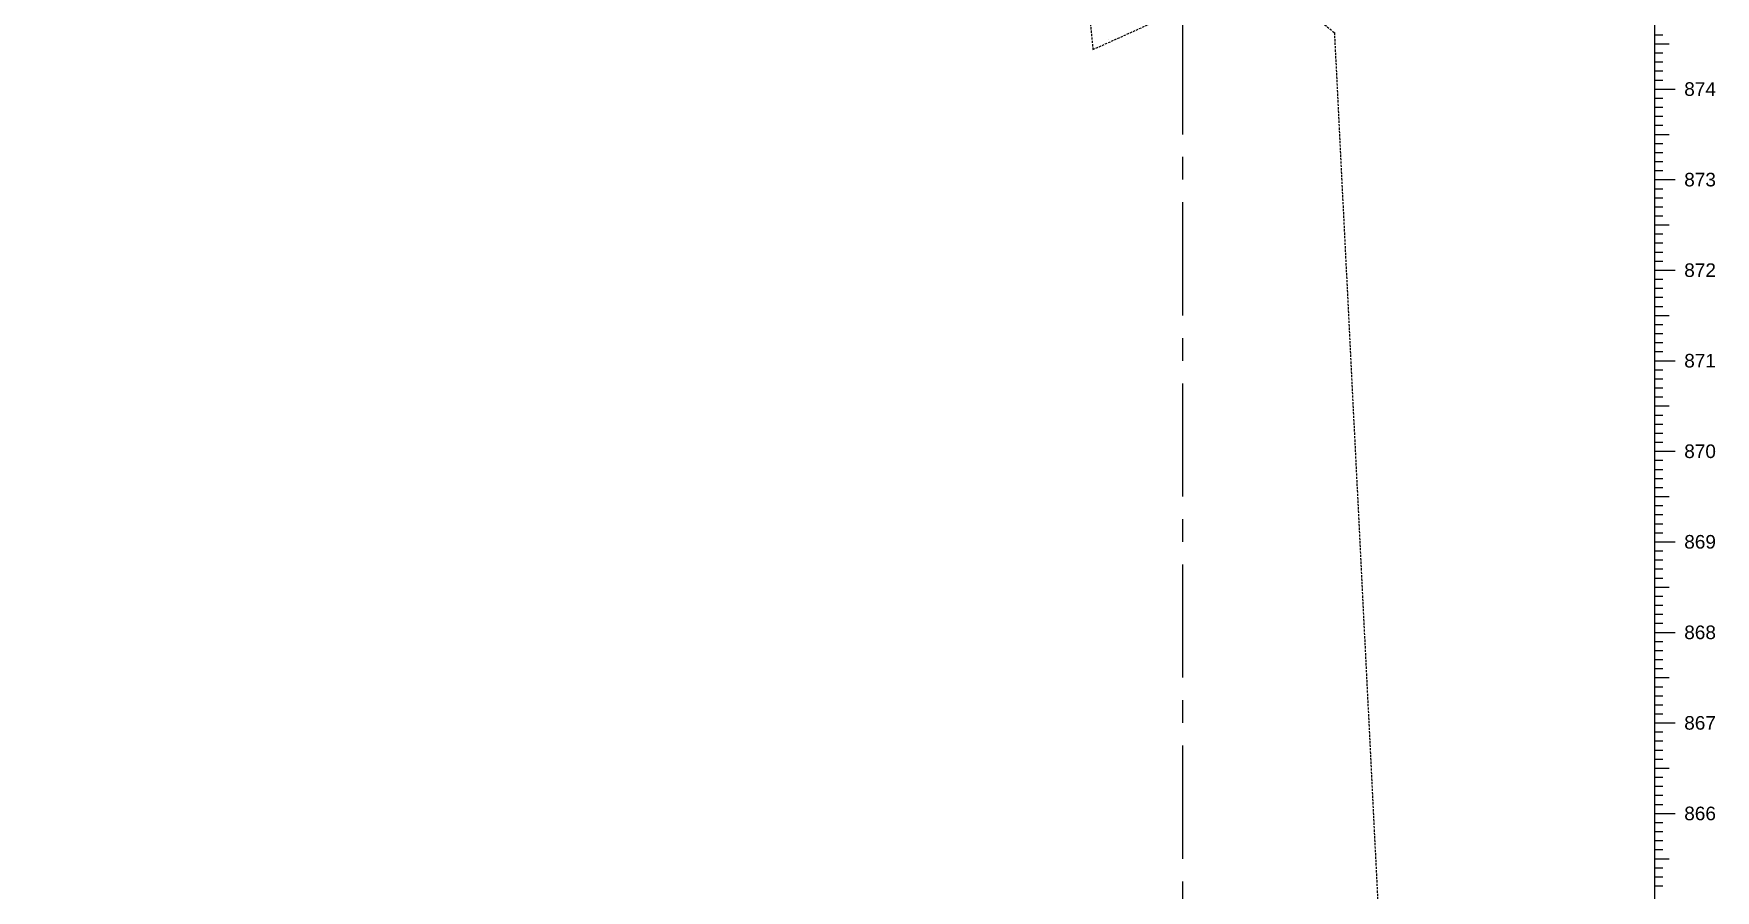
# Model space of a CAD drawing. Header units: millimetres. Extents: x 2640 to 12113, y 6003 to 13668.
# Drawn here: x 3018.2 to 3203.8, y 11271 to 11365.7 of the extents above; entities that cross this region are included whole.
import ezdxf
from ezdxf.enums import TextEntityAlignment as Align

# ---------------------------------------------------------------- set-up
doc = ezdxf.new("R2010")
doc.units = ezdxf.units.MM
doc.linetypes.add('CENTER', pattern=[2, 1.25, -0.25, 0.25, -0.25])
doc.linetypes.add('HIDDEN', pattern=[0.375, 0.25, -0.125])
for name, color, linetype in [('CL', 6, 'CENTER'), ('CS_Drawing', 7, 'Continuous'), ('GL', 3, 'HIDDEN')]:
    doc.layers.add(name, color=color, linetype=linetype)
doc.styles.get("Standard").update_dxf_attribs({"font": 'arial.ttf'})

msp = doc.modelspace()

# ---------------------------------------------------------------- linework, layer by layer
at = {"linetype": 'Continuous'}
msp.add_line((3136.812, 11365.044), (3136.812, 11365.044), dxfattribs=at)
at = {"layer": 'CL', "ltscale": 10}
msp.add_line((3145.045, 10814.536), (3145.045, 11424.536), dxfattribs=at)
at = {"layer": 'CS_Drawing'}
for p, q in [((3197.109, 10809.536), (3197.109, 11429.536)), ((3197.109, 11365.536), (3198.009, 11365.536)), ((3197.109, 11364.536), (3198.684, 11364.536)), ((3197.109, 11364.536), (3198.009, 11364.536)), ((3197.109, 11363.536), (3198.009, 11363.536)), ((3197.109, 11362.536), (3198.009, 11362.536)), ((3197.109, 11361.536), (3198.009, 11361.536)), ((3197.109, 11360.536), (3198.009, 11360.536)), ((3197.109, 11359.536), (3199.359, 11359.536)), ((3197.109, 11359.536), (3198.684, 11359.536)), ((3197.109, 11359.536), (3198.009, 11359.536)), ((3197.109, 11358.536), (3198.009, 11358.536)), ((3197.109, 11357.536), (3198.009, 11357.536)), ((3197.109, 11356.536), (3198.009, 11356.536)), ((3197.109, 11355.536), (3198.009, 11355.536)), ((3197.109, 11354.536), (3198.684, 11354.536)), ((3197.109, 11354.536), (3198.009, 11354.536)), ((3197.109, 11353.536), (3198.009, 11353.536)), ((3197.109, 11352.536), (3198.009, 11352.536)), ((3197.109, 11351.536), (3198.009, 11351.536)), ((3197.109, 11350.536), (3198.009, 11350.536)), ((3197.109, 11349.536), (3199.359, 11349.536)), ((3197.109, 11349.536), (3198.684, 11349.536)), ((3197.109, 11349.536), (3198.009, 11349.536)), ((3197.109, 11348.536), (3198.009, 11348.536)), ((3197.109, 11347.536), (3198.009, 11347.536)), ((3197.109, 11346.536), (3198.009, 11346.536)), ((3197.109, 11345.536), (3198.009, 11345.536)), ((3197.109, 11344.536), (3198.684, 11344.536)), ((3197.109, 11344.536), (3198.009, 11344.536)), ((3197.109, 11343.536), (3198.009, 11343.536)), ((3197.109, 11342.536), (3198.009, 11342.536)), ((3197.109, 11341.536), (3198.009, 11341.536)), ((3197.109, 11340.536), (3198.009, 11340.536)), ((3197.109, 11339.536), (3199.359, 11339.536)), ((3197.109, 11339.536), (3198.684, 11339.536)), ((3197.109, 11339.536), (3198.009, 11339.536)), ((3197.109, 11338.536), (3198.009, 11338.536)), ((3197.109, 11337.536), (3198.009, 11337.536)), ((3197.109, 11336.536), (3198.009, 11336.536)), ((3197.109, 11335.536), (3198.009, 11335.536)), ((3197.109, 11334.536), (3198.684, 11334.536)), ((3197.109, 11334.536), (3198.009, 11334.536)), ((3197.109, 11333.536), (3198.009, 11333.536)), ((3197.109, 11332.536), (3198.009, 11332.536)), ((3197.109, 11331.536), (3198.009, 11331.536)), ((3197.109, 11330.536), (3198.009, 11330.536)), ((3197.109, 11329.536), (3199.359, 11329.536)), ((3197.109, 11329.536), (3198.684, 11329.536)), ((3197.109, 11329.536), (3198.009, 11329.536)), ((3197.109, 11328.536), (3198.009, 11328.536)), ((3197.109, 11327.536), (3198.009, 11327.536)), ((3197.109, 11326.536), (3198.009, 11326.536)), ((3197.109, 11325.536), (3198.009, 11325.536)), ((3197.109, 11324.536), (3198.684, 11324.536)), ((3197.109, 11324.536), (3198.009, 11324.536)), ((3197.109, 11323.536), (3198.009, 11323.536)), ((3197.109, 11322.536), (3198.009, 11322.536)), ((3197.109, 11321.536), (3198.009, 11321.536)), ((3197.109, 11320.536), (3198.009, 11320.536)), ((3197.109, 11319.536), (3199.359, 11319.536)), ((3197.109, 11319.536), (3198.684, 11319.536)), ((3197.109, 11319.536), (3198.009, 11319.536)), ((3197.109, 11318.536), (3198.009, 11318.536)), ((3197.109, 11317.536), (3198.009, 11317.536)), ((3197.109, 11316.536), (3198.009, 11316.536)), ((3197.109, 11315.536), (3198.009, 11315.536)), ((3197.109, 11314.536), (3198.684, 11314.536)), ((3197.109, 11314.536), (3198.009, 11314.536)), ((3197.109, 11313.536), (3198.009, 11313.536)), ((3197.109, 11312.536), (3198.009, 11312.536)), ((3197.109, 11311.536), (3198.009, 11311.536)), ((3197.109, 11310.536), (3198.009, 11310.536)), ((3197.109, 11309.536), (3199.359, 11309.536)), ((3197.109, 11309.536), (3198.684, 11309.536)), ((3197.109, 11309.536), (3198.009, 11309.536)), ((3197.109, 11308.536), (3198.009, 11308.536)), ((3197.109, 11307.536), (3198.009, 11307.536)), ((3197.109, 11306.536), (3198.009, 11306.536)), ((3197.109, 11305.536), (3198.009, 11305.536)), ((3197.109, 11304.536), (3198.684, 11304.536)), ((3197.109, 11304.536), (3198.009, 11304.536)), ((3197.109, 11303.536), (3198.009, 11303.536)), ((3197.109, 11302.536), (3198.009, 11302.536)), ((3197.109, 11301.536), (3198.009, 11301.536)), ((3197.109, 11300.536), (3198.009, 11300.536)), ((3197.109, 11299.536), (3199.359, 11299.536)), ((3197.109, 11299.536), (3198.684, 11299.536)), ((3197.109, 11299.536), (3198.009, 11299.536)), ((3197.109, 11298.536), (3198.009, 11298.536)), ((3197.109, 11297.536), (3198.009, 11297.536)), ((3197.109, 11296.536), (3198.009, 11296.536)), ((3197.109, 11295.536), (3198.009, 11295.536)), ((3197.109, 11294.536), (3198.684, 11294.536)), ((3197.109, 11294.536), (3198.009, 11294.536)), ((3197.109, 11293.536), (3198.009, 11293.536)), ((3197.109, 11292.536), (3198.009, 11292.536)), ((3197.109, 11291.536), (3198.009, 11291.536)), ((3197.109, 11290.536), (3198.009, 11290.536)), ((3197.109, 11289.536), (3199.359, 11289.536)), ((3197.109, 11289.536), (3198.684, 11289.536)), ((3197.109, 11289.536), (3198.009, 11289.536)), ((3197.109, 11288.536), (3198.009, 11288.536)), ((3197.109, 11287.536), (3198.009, 11287.536)), ((3197.109, 11286.536), (3198.009, 11286.536)), ((3197.109, 11285.536), (3198.009, 11285.536)), ((3197.109, 11284.536), (3198.684, 11284.536)), ((3197.109, 11284.536), (3198.009, 11284.536)), ((3197.109, 11283.536), (3198.009, 11283.536)), ((3197.109, 11282.536), (3198.009, 11282.536)), ((3197.109, 11281.536), (3198.009, 11281.536)), ((3197.109, 11280.536), (3198.009, 11280.536)), ((3197.109, 11279.536), (3199.359, 11279.536)), ((3197.109, 11279.536), (3198.684, 11279.536)), ((3197.109, 11279.536), (3198.009, 11279.536)), ((3197.109, 11278.536), (3198.009, 11278.536)), ((3197.109, 11277.536), (3198.009, 11277.536)), ((3197.109, 11276.536), (3198.009, 11276.536)), ((3197.109, 11275.536), (3198.009, 11275.536)), ((3197.109, 11274.536), (3198.684, 11274.536)), ((3197.109, 11274.536), (3198.009, 11274.536)), ((3197.109, 11273.536), (3198.009, 11273.536)), ((3197.109, 11272.536), (3198.009, 11272.536)), ((3197.109, 11271.536), (3198.009, 11271.536))]:
    msp.add_line(p, q, dxfattribs=at)
at = {"layer": 'GL'}
msp.add_lwpolyline([(2845.045, 11414.886), (2882.13, 11415.086), (2913.67, 11415.826), (2940.065, 11415.226), (3128.238, 11419.606), (3128.343, 11419.606), (3128.54, 11419.606), (3128.927, 11419.546), (3129.063, 11419.596), (3129.318, 11419.636), (3129.633, 11419.736), (3135.106, 11363.896), (3145.045, 11368.386), (3153.647, 11372.276), (3161.753, 11365.786), (3182.636, 10947.046), (3190.796, 10892.806), (3191.841, 10839.946), (3192.109, 10835.896)], dxfattribs=at)

# ---------------------------------------------------------------- texts
at = {"layer": 'CS_Drawing'}
for s, p in [('874', (3200.359, 11359.536)), ('873', (3200.359, 11349.536)), ('872', (3200.359, 11339.536)), ('871', (3200.359, 11329.536)), ('870', (3200.359, 11319.536)), ('869', (3200.359, 11309.536)), ('868', (3200.359, 11299.536)), ('867', (3200.359, 11289.536)), ('866', (3200.359, 11279.536))]:
    msp.add_text(s, height=1.5, dxfattribs=at).set_placement(p, align=Align.MIDDLE_LEFT)

doc.saveas('drawing.dxf')
